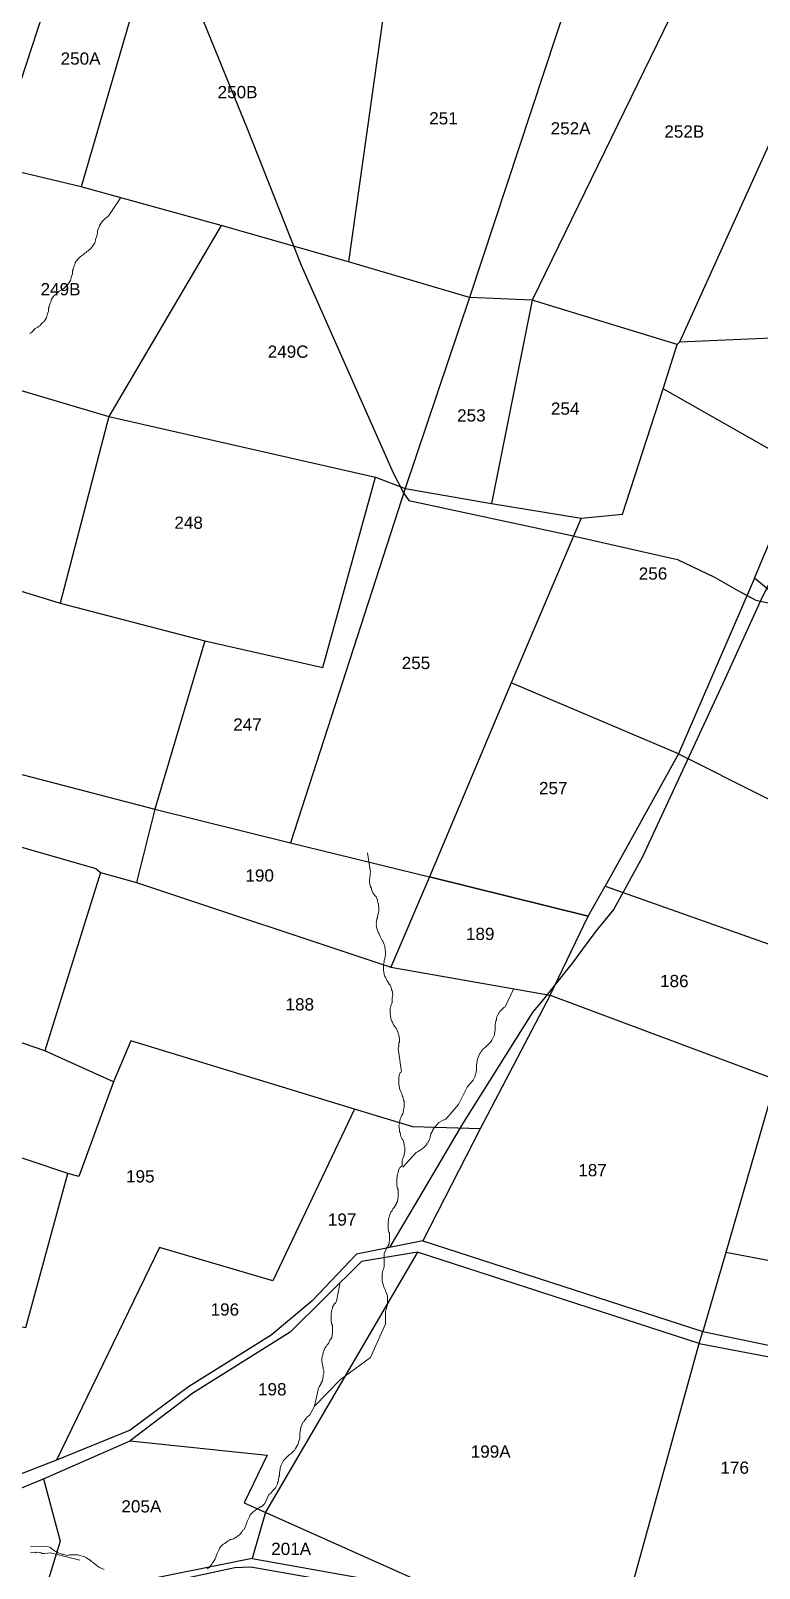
# Model space of a CAD drawing. Header units: inches. Extents: x -72 to 3350, y -615 to 1801.
# Drawn here: x 1211.8 to 1417.4, y 553.7 to 988.1 of the extents above; entities that cross this region are included whole.
import ezdxf
from ezdxf.enums import TextEntityAlignment as Align

# ---------------------------------------------------------------- set-up
doc = ezdxf.new("R2010")
doc.units = ezdxf.units.IN
doc.header["$LTSCALE"] = 15
doc.header["$MEASUREMENT"] = 0
for name, color, linetype in [('PLOT', 255, 'Continuous'), ('PLOT NO', 7, 'Continuous'), ('ROAD', 50, 'Continuous'), ('STREAM', 130, 'Continuous')]:
    doc.layers.add(name, color=color, linetype=linetype)
doc.styles.get("Standard").update_dxf_attribs({"font": 'arial.ttf'})

msp = doc.modelspace()

# ---------------------------------------------------------------- linework, layer by layer
at = {"layer": 'PLOT', "color": 0}
for points in [[(1728.92, 956.17), (1695.43, 854.18), (1641.6, 872.05), (1626.19, 877.9), (1600.93, 887.2), (1567.7, 902.04), (1563.16, 892.02), (1523.9, 897.9), (1479.81, 890.9), (1459.97, 902.92), (1394.92, 900.12), (1394.25, 899.43), (1353.3, 911.92), (1335.61, 912.68), (1301.44, 922.76), (1265.51, 933.02), (1225.94, 943.95), (1201.04, 949.88), (1221.44, 1012.3)], [(1245.63, 1011.59), (1225.94, 943.95)], [(1313.7, 1009.68), (1301.44, 922.76)], [(1367.14, 1008.3), (1335.61, 912.68)], [(1399.71, 1007.24), (1353.3, 911.92)], [(1442.89, 1006.29), (1394.92, 900.12)], [(1265.51, 933.02), (1233.84, 879.1)], [(1335.61, 912.68), (1317.47, 858.77)], [(1353.3, 911.92), (1341.87, 854.5)], [(1180.4, 894.95), (1233.84, 879.1), (1309.11, 861.95), (1317.47, 858.77), (1341.87, 854.5), (1367.18, 850.4), (1378.81, 851.53), (1390.34, 886.91), (1394.25, 899.43)], [(1579.99, 722.3), (1563.71, 732.52), (1513.11, 764.25), (1465.82, 792.18), (1416.14, 833.43), (1429.3, 864.82), (1390.34, 886.91)], [(1233.84, 879.1), (1220.03, 826.39)], [(1154.55, 846.51), (1220.03, 826.39), (1260.93, 815.72), (1294.18, 808.14), (1309.11, 861.95)], [(1317.47, 858.77), (1285.12, 758.61)], [(1367.18, 850.4), (1347.43, 803.8), (1324.3, 749.06)], [(845.24, 754.05), (861.72, 765.2), (891.18, 766.06), (914.78, 762.88), (932.23, 761.56), (956.05, 743.94), (993.83, 830.78), (1040.07, 820.87), (1082.4, 810.36), (1142.01, 795.45), (1246.78, 768.11), (1285.12, 758.61), (1324.3, 749.06), (1369.12, 737.88), (1373.94, 746.43), (1432.48, 725.72)], [(1416.14, 833.43), (1394.62, 783.75), (1347.43, 803.8)], [(1260.93, 815.72), (1246.78, 768.11)], [(1394.62, 783.75), (1373.94, 746.43)], [(1394.62, 783.75), (1443, 759.5), (1493.26, 734.27), (1480.65, 710.75)], [(1137.62, 777.99), (1230.13, 751.39), (1231.44, 750.28), (1241.56, 747.39), (1313.46, 723.54), (1358.37, 715.56), (1369.12, 737.88)], [(1246.78, 768.11), (1241.56, 747.39)], [(1231.44, 750.28), (1215.74, 699.83)], [(1369.12, 737.88), (1324.3, 749.06), (1313.46, 723.54)], [(1338.63, 677.83), (1319.58, 678.38), (1303.2, 683.36), (1239.98, 702.7), (1235.13, 691.11), (1215.74, 699.83), (1124.79, 731.1), (1127.55, 741.3)], [(1432.48, 725.72), (1422.12, 691.77), (1408, 642.93), (1401.55, 620.62)], [(1358.37, 715.56), (1338.63, 677.83), (1322.44, 646.15), (1401.55, 620.62), (1441.67, 612.2), (1467.35, 612.68), (1482.33, 626.04), (1495.1, 641.58), (1501.37, 642.41), (1512.4, 643.68), (1523.79, 662.03), (1545.86, 651.92), (1560.36, 662.84), (1572.41, 675.09), (1566.66, 681), (1569.9, 688.12)], [(1358.37, 715.56), (1422.12, 691.77), (1435.89, 688.46), (1464.11, 681.74)], [(1096.26, 642.52), (1210.38, 621.72), (1222.19, 665.22), (1116.62, 700.71)], [(1235.13, 691.11), (1225.33, 664.4), (1222.19, 665.22)], [(1435.89, 688.46), (1422.9, 640.06), (1408, 642.93)], [(1303.2, 683.36), (1280.06, 634.89), (1248.11, 644.26), (1219.06, 584.23)], [(1322.44, 646.15), (1303.7, 642.38), (1291.11, 629.13), (1279.64, 619.51), (1256.31, 604.95), (1239.8, 592.7), (1219.06, 584.23), (1197.09, 575.76), (1172.31, 555.57), (1163.8, 533.66), (1166.61, 533.99)], [(1400.43, 617.14), (1320.98, 642.96), (1305.09, 640.33), (1285.02, 620.38), (1257.47, 603.18), (1239.85, 589.71), (1278.51, 585.62), (1272.02, 572.21), (1329.03, 546.64), (1376.87, 532.51)], [(1320.98, 642.96), (1278.01, 569.55)], [(1380.21, 543.95), (1400.43, 617.14), (1401.55, 620.62)], [(1400.43, 617.14), (1440.56, 609.51), (1466.02, 607.18)], [(1274.24, 556.48), (1227.65, 547.05), (1213.13, 538.65), (1166.61, 533.99), (1175.92, 553.86), (1196.54, 571.23), (1215.34, 578.93), (1239.85, 589.71)], [(1215.34, 578.93), (1220.04, 561.37), (1213.13, 538.65)], [(1278.01, 569.55), (1274.24, 556.48), (1329.03, 546.64)]]:
    msp.add_lwpolyline(points, dxfattribs=at)
at = {"layer": 'ROAD'}
for points in [[(1256.33, 1001.18), (1272.85, 960.49), (1288.09, 921.8), (1314.09, 863.22), (1316.97, 857.55), (1318.46, 855.32), (1363.2, 845.71), (1394.33, 838.66), (1404.76, 833.66), (1411.36, 829.93), (1416.47, 827.17), (1420.84, 826.21)], [(1523.37, 992.42), (1516.03, 982.55), (1494.11, 948.85), (1477.28, 923.29), (1468.18, 911.18), (1464.81, 909.23), (1453.27, 902.93), (1450.16, 900.1), (1449.1, 897.26), (1432.83, 865.38), (1420.28, 831.86), (1418.18, 827.88), (1407.71, 804.84), (1384.47, 754.66), (1376.39, 739.89), (1371.3, 733.67), (1367.53, 728.59), (1364.72, 724.73), (1355.76, 713.56), (1353.48, 710.93), (1333.64, 679.25), (1320.29, 656.52), (1313.17, 644.46)], [(1230.04, 545.39), (1269.33, 553.92), (1273.84, 554.08), (1326.3, 544.83)]]:
    msp.add_lwpolyline(points, dxfattribs=at)
at = {"layer": 'STREAM', "color": 4, "lineweight": 0}
for points in [[(1237.19, 940.97), (1233.78, 935.87), (1233.41, 935.49), (1232.65, 934.92), (1232.46, 934.73), (1231.89, 934.17), (1231.14, 933.03), (1231.14, 932.84), (1230.95, 932.46), (1230.57, 931.52), (1230.57, 931.14), (1230.57, 930.95), (1230.38, 930.01), (1230, 929.06), (1230, 928.87), (1229.81, 928.11), (1229.06, 926.98), (1228.87, 926.79), (1228.68, 926.6), (1227.92, 925.85), (1227.54, 925.66), (1227.35, 925.47), (1226.98, 925.28), (1226.6, 924.9), (1225.84, 924.33), (1225.65, 924.14), (1225.08, 923.58), (1224.33, 922.63), (1224.33, 922.25), (1224.14, 921.87), (1223.76, 920.93), (1223.76, 920.55), (1223.57, 920.36), (1223.57, 919.42), (1223.19, 918.47), (1223.19, 918.28), (1223, 917.52), (1222.25, 916.39), (1222.06, 916.2), (1221.87, 916.01), (1221.11, 915.26), (1220.74, 915.07), (1220.55, 914.88), (1220.17, 914.69), (1219.79, 914.5), (1219.03, 913.74), (1218.84, 913.55), (1218.28, 913.17), (1217.52, 912.04), (1217.52, 911.66), (1217.33, 911.28), (1216.95, 910.34), (1216.95, 909.96), (1216.76, 909.77), (1216.76, 908.83), (1216.39, 907.88), (1216.39, 907.69), (1216.2, 906.93), (1215.44, 905.8), (1215.06, 905.61), (1214.87, 905.42), (1214.31, 904.66), (1213.93, 904.48), (1213.74, 904.29), (1213.36, 904.1), (1212.98, 903.91), (1212.23, 903.15), (1212.04, 902.96), (1211.47, 902.58)], [(1306.78, 755.84), (1307.72, 750.35), (1307.54, 749.97), (1307.54, 749.79), (1307.54, 749.41), (1307.35, 748.27), (1307.35, 748.08), (1307.35, 747.71), (1307.54, 746.38), (1307.91, 745.81), (1307.91, 745.44), (1308.29, 744.49), (1308.86, 743.73), (1309.05, 743.54), (1309.24, 743.36), (1309.62, 742.41), (1309.62, 742.03), (1309.81, 741.65), (1309.99, 740.33), (1309.99, 739.76), (1309.99, 739.38), (1309.81, 738.44), (1309.62, 737.87), (1309.62, 737.49), (1309.43, 737.3), (1309.43, 736.93), (1309.24, 735.98), (1309.43, 735.6), (1309.24, 735.22), (1309.62, 733.9), (1309.81, 733.33), (1309.99, 733.14), (1310.37, 732.2), (1310.75, 731.44), (1310.94, 731.06), (1311.13, 730.87), (1311.51, 729.93), (1311.7, 729.55), (1311.7, 729.17), (1311.89, 727.85), (1311.89, 727.28), (1311.89, 727.09), (1311.7, 725.96), (1311.51, 725.39), (1311.51, 725.01), (1311.51, 724.82), (1311.32, 724.44), (1311.32, 723.5), (1311.32, 723.12), (1311.32, 722.74), (1311.51, 721.42), (1311.7, 720.85), (1311.89, 720.66), (1312.26, 719.72), (1312.83, 718.96), (1312.83, 718.77), (1313.21, 718.39), (1313.59, 717.45), (1313.59, 717.07), (1313.78, 716.88), (1313.97, 715.56), (1313.78, 714.8), (1313.78, 714.61), (1313.78, 713.48), (1313.59, 713.1), (1313.4, 712.72), (1313.4, 712.34), (1313.21, 711.96), (1313.21, 711.02), (1313.21, 710.64), (1313.21, 710.45), (1313.4, 709.13), (1313.59, 708.37), (1313.78, 708.18), (1314.15, 707.24), (1314.72, 706.48), (1314.91, 706.29), (1315.1, 705.91), (1315.48, 704.97), (1315.48, 704.78), (1315.67, 704.4), (1315.86, 703.08), (1315.86, 702.32), (1315.67, 702.13), (1315.67, 701.18), (1315.48, 700.62), (1316.23, 695.13), (1316.42, 694.19), (1316.23, 693.81), (1316.05, 693.62), (1315.86, 693.24), (1315.67, 692.3), (1315.67, 691.92), (1315.67, 691.54), (1315.67, 690.22), (1315.86, 689.65), (1315.86, 689.27), (1316.23, 688.32), (1316.61, 687.57), (1316.61, 687.19), (1316.8, 687), (1316.99, 685.87), (1317.18, 685.68), (1317.18, 685.3), (1317.18, 683.98), (1316.99, 683.22), (1316.99, 683.03), (1316.8, 682.08), (1316.42, 681.52), (1316.23, 681.14), (1316.23, 680.95), (1316.05, 680.57), (1315.86, 679.63), (1315.86, 679.25), (1315.67, 678.87), (1315.86, 677.55), (1315.86, 676.98), (1316.05, 676.79), (1316.23, 675.65), (1316.61, 674.9), (1316.8, 674.71), (1316.99, 674.33), (1317.18, 673.39), (1317.18, 673.01), (1317.37, 672.63), (1317.37, 671.31), (1317.18, 670.74), (1317.18, 670.36), (1316.8, 669.41), (1316.61, 669.04), (1316.61, 667.9), (1316.61, 667.52), (1316.23, 667.14), (1316.23, 666.96), (1315.86, 666.77), (1315.48, 665.82), (1315.48, 665.44), (1315.29, 665.06), (1315.1, 663.74), (1315.1, 663.17), (1315.1, 662.8), (1315.1, 661.85), (1315.29, 660.9), (1315.48, 660.72), (1315.48, 660.34), (1315.48, 659.39), (1315.48, 659.01), (1315.48, 658.63), (1315.29, 657.31), (1314.91, 656.74), (1314.91, 656.55), (1314.34, 655.61), (1313.97, 655.23), (1313.78, 654.85), (1313.78, 654.66), (1313.4, 654.29), (1313.02, 653.34), (1313.02, 653.15), (1312.83, 652.77), (1312.64, 651.45), (1312.64, 650.88), (1312.64, 650.5), (1312.64, 649.56), (1312.83, 648.61), (1313.02, 648.42), (1313.02, 648.04), (1313.02, 646.91), (1313.02, 646.72), (1313.02, 646.34), (1312.83, 645.02), (1312.45, 644.45), (1312.26, 644.26), (1311.89, 643.32), (1311.51, 642.75), (1311.51, 642.37), (1311.51, 638.78), (1311.32, 638.4), (1311.32, 638.21), (1311.13, 637.83), (1310.94, 636.89), (1310.94, 636.51), (1310.94, 636.13), (1310.94, 634.81), (1311.13, 634.24), (1311.13, 634.05), (1311.51, 632.92), (1311.89, 632.16), (1311.89, 631.97), (1312.07, 631.59), (1312.45, 630.65), (1312.45, 630.27), (1312.45, 629.89), (1312.45, 628.57), (1312.45, 628), (1312.26, 627.62), (1312.07, 626.68), (1311.89, 626.3), (1311.89, 622.7), (1307.72, 613.25), (1299.22, 607.01), (1291.84, 599.44), (1292.97, 604.55), (1293.16, 604.93), (1293.73, 605.87), (1293.73, 606.06), (1294.11, 606.63), (1294.3, 607.95), (1294.3, 608.33), (1294.49, 608.71), (1294.49, 609.66), (1294.3, 610.03), (1294.3, 610.22), (1294.11, 611.17), (1293.92, 612.11), (1293.92, 612.49), (1293.92, 613.06), (1294.3, 614.38), (1294.3, 614.76), (1294.49, 615.14), (1294.87, 616.09), (1295.05, 616.27), (1295.24, 616.46), (1295.43, 616.84), (1295.81, 617.22), (1296.19, 618.17), (1296.38, 618.35), (1296.76, 618.92), (1296.95, 620.25), (1296.95, 620.62), (1296.95, 621), (1296.95, 621.95), (1296.95, 622.33), (1296.76, 622.52), (1296.57, 623.46), (1296.57, 624.6), (1296.57, 624.78), (1296.57, 625.54), (1296.76, 626.68), (1296.95, 627.05), (1296.95, 627.43), (1297.51, 628.38), (1297.7, 628.57), (1297.89, 628.76), (1298.08, 629.13), (1299.03, 634.05)], [(1316.8, 666.96), (1320.58, 671.12), (1320.96, 671.31), (1321.91, 671.87), (1322.1, 672.06), (1322.66, 672.44), (1323.61, 673.39), (1323.61, 673.76), (1323.99, 673.95), (1324.37, 674.9), (1324.56, 675.28), (1324.56, 675.47), (1324.74, 676.41), (1325.31, 677.36), (1325.31, 677.55), (1325.69, 678.11), (1326.64, 679.25), (1326.82, 679.44), (1327.01, 679.63), (1327.96, 680.19), (1328.34, 680.38), (1328.53, 680.38), (1328.91, 680.57), (1332.5, 684.73), (1334.96, 689.65), (1335.33, 690.03), (1335.9, 690.78), (1336.09, 690.97), (1336.66, 691.54), (1337.23, 692.67), (1337.23, 693.05), (1337.41, 693.43), (1337.6, 694.38), (1337.6, 694.75), (1337.6, 694.94), (1337.6, 695.89), (1337.79, 696.83), (1337.79, 697.21), (1337.98, 697.78), (1338.55, 699.1), (1338.74, 699.29), (1338.93, 699.67), (1339.5, 700.43), (1339.87, 700.62), (1340.06, 700.81), (1340.25, 701), (1340.63, 701.37), (1341.39, 702.13), (1341.58, 702.32), (1341.95, 702.89), (1342.52, 704.02), (1342.71, 704.4), (1342.71, 704.78), (1342.9, 705.72), (1342.9, 706.1), (1342.9, 706.29), (1342.9, 707.24), (1343.09, 708.37), (1343.28, 708.56), (1343.28, 709.32), (1343.84, 710.45), (1344.03, 710.64), (1344.22, 711.02), (1344.98, 711.77), (1345.17, 711.96), (1345.36, 712.15), (1345.74, 712.34), (1348.01, 717.26)], [(1261.58, 553.49), (1262.15, 553.87), (1262.91, 554.81), (1263.1, 555.19), (1263.28, 555.38), (1263.85, 556.33), (1264.04, 556.71), (1264.04, 556.89), (1264.42, 557.84), (1264.8, 558.6), (1264.99, 558.97), (1265.18, 559.54), (1266.12, 560.49), (1266.5, 560.68), (1266.69, 560.87), (1267.44, 561.43), (1267.82, 561.62), (1268.01, 561.81), (1268.39, 561.81), (1268.96, 562), (1269.9, 562.57), (1270.09, 562.76), (1270.66, 563.14), (1271.42, 564.08), (1271.61, 564.46), (1271.98, 564.65), (1272.36, 565.59), (1272.55, 565.97), (1272.55, 566.16), (1272.93, 567.11), (1273.31, 567.86), (1273.5, 568.24), (1273.69, 568.81), (1274.63, 569.75), (1275.01, 569.94), (1275.2, 570.13), (1275.95, 570.7), (1276.33, 570.89), (1276.52, 571.08), (1276.9, 571.08), (1277.85, 572.02), (1278.98, 574.48), (1279.55, 574.86), (1280.12, 575.62), (1280.3, 575.81), (1280.87, 576.37), (1281.44, 577.51), (1281.44, 577.89), (1281.63, 578.07), (1281.82, 579.21), (1281.82, 579.59), (1282.01, 579.78), (1282.01, 580.72), (1282.2, 581.67), (1282.2, 582.05), (1282.38, 582.61), (1282.95, 583.75), (1283.14, 584.13), (1283.33, 584.32), (1284.09, 585.07), (1284.28, 585.26), (1284.46, 585.45), (1284.84, 585.83), (1285.22, 586.02), (1285.98, 586.77), (1286.17, 586.96), (1286.54, 587.53), (1287.11, 588.66), (1287.3, 589.04), (1287.3, 589.42), (1287.68, 590.37), (1287.68, 590.75), (1287.68, 590.93), (1287.68, 591.88), (1287.87, 592.83), (1287.87, 593.2), (1288.06, 593.77), (1288.62, 595.09), (1289, 595.28), (1289, 595.47), (1289.76, 596.42), (1290.14, 596.61), (1290.33, 596.8), (1290.52, 596.99), (1291.84, 599.44)], [(1211.66, 559.73), (1216.01, 559.92), (1217.33, 559.54), (1217.71, 559.16), (1218.47, 558.6), (1218.84, 558.41), (1219.41, 558.03), (1220.55, 557.65), (1220.92, 557.65), (1221.3, 557.46), (1222.25, 557.27), (1222.63, 557.46), (1222.82, 557.46), (1223.76, 557.46), (1224.9, 557.46), (1225.08, 557.46), (1225.65, 557.27), (1226.98, 556.89), (1227.35, 556.71), (1227.54, 556.52), (1228.49, 555.95), (1228.68, 555.76), (1228.87, 555.57), (1229.24, 555.38), (1229.62, 555), (1230.38, 554.44), (1230.57, 554.25), (1231.14, 553.87), (1232.46, 553.3)], [(1225.65, 555.95), (1217.33, 558.03), (1215.63, 557.84), (1215.25, 557.84), (1214.87, 557.84), (1214.68, 558.03), (1213.55, 558.22), (1213.17, 558.03), (1212.98, 558.22), (1211.66, 558.03)]]:
    msp.add_lwpolyline(points, dxfattribs=at)

# ---------------------------------------------------------------- texts
at = {"layer": 'PLOT NO'}
for s, p in [('250A', (1225.81, 980.22)), ('250B', (1270.14, 970.75)), ('251', (1328.28, 963.34)), ('252A', (1364.17, 960.51)), ('252B', (1396.27, 959.59)), ('249B', (1220.16, 915.06)), ('249C', (1284.41, 897.41)), ('254', (1362.64, 881.32)), ('253', (1336.16, 879.4)), ('248', (1256.32, 849.08)), ('256', (1387.44, 834.72)), ('255', (1320.51, 809.46)), ('247', (1272.94, 792.05)), ('257', (1359.27, 774.11)), ('190', (1276.39, 749.42)), ('189', (1338.64, 732.91)), ('186', (1393.46, 719.59)), ('188', (1287.71, 713.01)), ('195', (1242.68, 664.41)), ('187', (1370.36, 666.15)), ('197', (1299.66, 652.2)), ('196', (1266.55, 626.79)), ('198', (1279.94, 604.25)), ('199A', (1341.61, 586.65)), ('176', (1410.5, 582.11)), ('205A', (1242.98, 571.17)), ('201A', (1285.27, 559.16))]:
    msp.add_text(s, height=3.456, dxfattribs=at).set_placement(p, align=Align.MIDDLE_CENTER)

doc.saveas('drawing.dxf')
